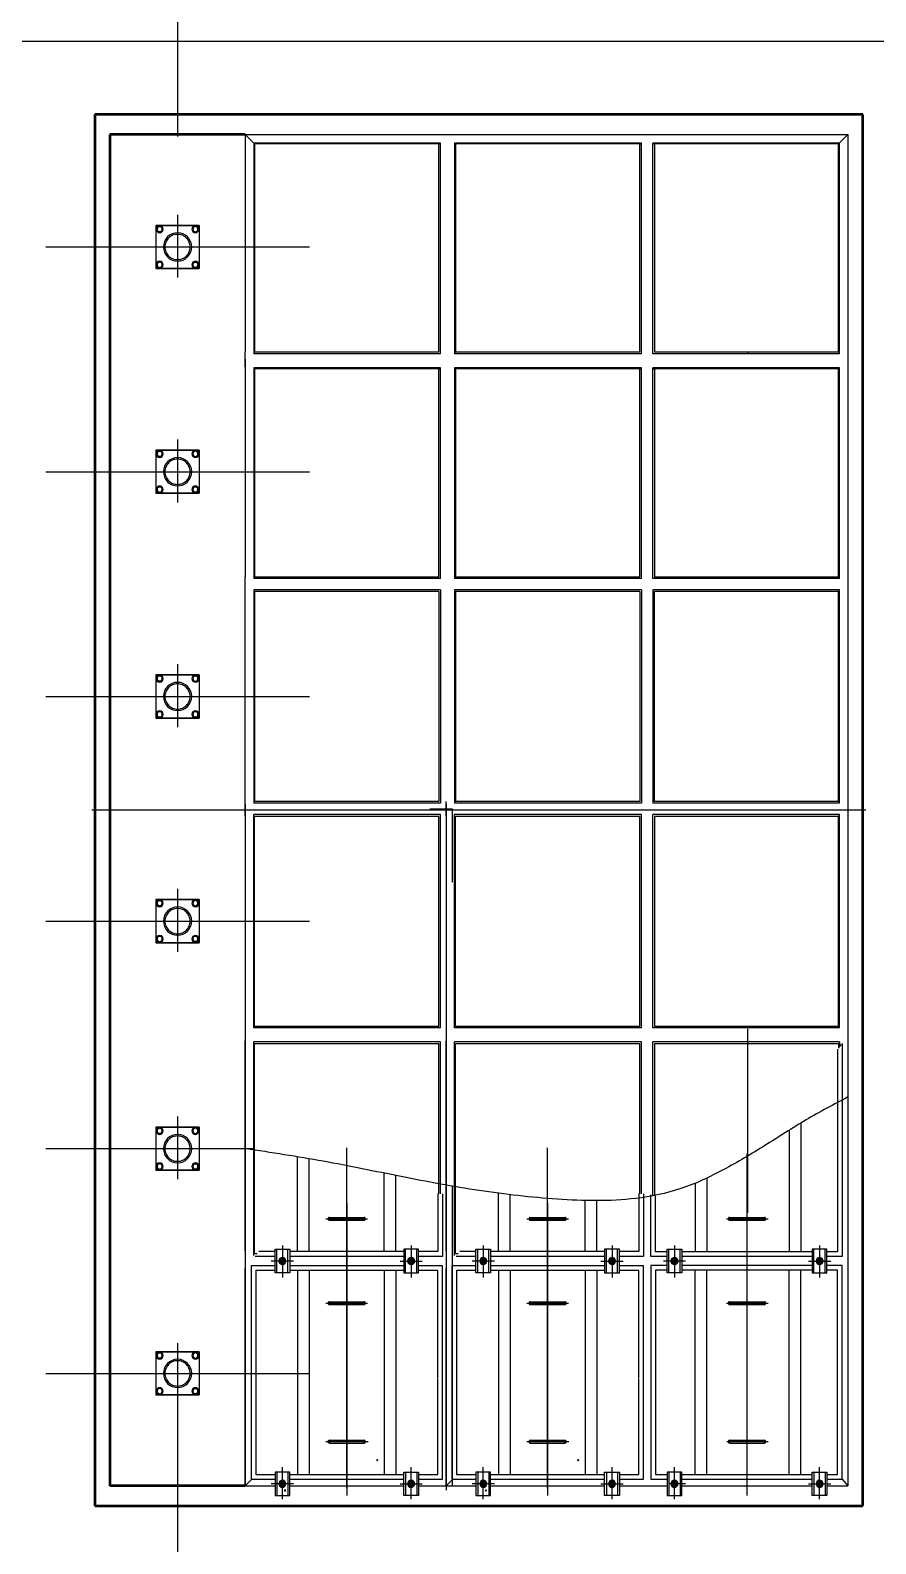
# Model space of a CAD drawing. Extents: x -170 to 1091, y -90 to 504.
# Drawn here: x 193.21 to 198.88, y 65.77 to 75.91 of the extents above; entities that cross this region are included whole.
import ezdxf

# ---------------------------------------------------------------- set-up
doc = ezdxf.new("R2010")
doc.units = 0
doc.header["$LTSCALE"] = 1000
for name, pattern in [('1 实线', [0]), ('2 虚线', [5.75, 4.5, -1.25]), ('4 点画线', [9, 6.25, -1.25, 0.25, -1.25]), ('PF_CENTER', [400, 250, -50, 50, -50])]:
    doc.linetypes.add(name, pattern=pattern)
for name, color, linetype, lineweight in [('01 粗实线', 7, '1 实线', 50), ('02 细灰线', 253, '1 实线', 25), ('03 细红线', 6, '1 实线', 25), ('04 虚线', 54, '2 虚线', 25), ('05 点画线', 141, '4 点画线', 25)]:
    doc.layers.add(name, color=color, linetype=linetype, lineweight=lineweight)
doc.layers.add('02', color=1, linetype='CONTINUOUS')
doc.layers.add('05', color=4, linetype='PF_CENTER')

msp = doc.modelspace()

# ---------------------------------------------------------------- linework, layer by layer
at = {"layer": '01 粗实线'}
for p, q in [((198.79121, 75.34735, 0), (193.64666, 75.34735, 0)), ((193.64666, 75.34735, 0), (193.64666, 66.02735, 0)), ((198.79121, 66.02735, 0), (198.79121, 75.34735, 0)), ((193.74636, 75.21274, 0), (193.74636, 66.16171, 0)), ((194.65364, 75.21274, 0), (193.74636, 75.21274, 0)), ((194.65364, 66.16171, 0), (193.74636, 66.16171, 0)), ((193.64666, 66.02735, 0), (198.79121, 66.02735, 0))]:
    msp.add_line(p, q, dxfattribs=at)
at = {"layer": '01 粗实线', "color": 3, "lineweight": 25}
for p, q in [((194.05543, 74.60435, 0), (194.05543, 74.31522, 0)), ((194.34457, 74.60435, 0), (194.05543, 74.60435, 0)), ((194.05543, 74.60435, 0), (194.34457, 74.60435, 0)), ((194.34457, 74.60435, 0), (194.34457, 74.31522, 0)), ((194.34457, 74.60435, 0), (194.34457, 74.31522, 0)), ((194.34457, 74.31522, 0), (194.05543, 74.31522, 0)), ((194.05543, 74.31522, 0), (194.34457, 74.31522, 0)), ((194.05543, 73.09887, 0), (194.05543, 72.80974, 0)), ((194.34457, 73.09887, 0), (194.05543, 73.09887, 0)), ((194.05543, 73.09887, 0), (194.34457, 73.09887, 0)), ((194.34457, 73.09887, 0), (194.34457, 72.80974, 0)), ((194.34457, 73.09887, 0), (194.34457, 72.80974, 0)), ((194.34457, 72.80974, 0), (194.05543, 72.80974, 0)), ((194.05543, 72.80974, 0), (194.34457, 72.80974, 0)), ((194.05543, 71.59339, 0), (194.05543, 71.30426, 0)), ((194.34457, 71.59339, 0), (194.05543, 71.59339, 0)), ((194.05543, 71.59339, 0), (194.34457, 71.59339, 0)), ((194.34457, 71.59339, 0), (194.34457, 71.30426, 0)), ((194.34457, 71.59339, 0), (194.34457, 71.30426, 0)), ((194.34457, 71.30426, 0), (194.05543, 71.30426, 0)), ((194.05543, 71.30426, 0), (194.34457, 71.30426, 0)), ((194.05543, 70.08874, 0), (194.05543, 69.7996, 0)), ((194.05543, 70.08874, 0), (194.34457, 70.08874, 0)), ((194.34457, 70.08874, 0), (194.05543, 70.08874, 0)), ((194.34457, 70.08874, 0), (194.34457, 69.7996, 0)), ((194.34457, 70.08874, 0), (194.34457, 69.7996, 0)), ((194.05543, 69.7996, 0), (194.34457, 69.7996, 0)), ((194.34457, 69.7996, 0), (194.05543, 69.7996, 0)), ((194.05543, 68.56449, 0), (194.05543, 68.27536, 0)), ((194.05543, 68.56449, 0), (194.34457, 68.56449, 0)), ((194.34457, 68.56449, 0), (194.05543, 68.56449, 0)), ((194.34457, 68.56449, 0), (194.34457, 68.27536, 0)), ((194.34457, 68.56449, 0), (194.34457, 68.27536, 0)), ((194.05543, 68.27536, 0), (194.34457, 68.27536, 0)), ((194.34457, 68.27536, 0), (194.05543, 68.27536, 0)), ((194.05543, 67.05902, 0), (194.05543, 66.76989, 0)), ((194.05543, 67.05902, 0), (194.34457, 67.05902, 0)), ((194.34457, 67.05902, 0), (194.05543, 67.05902, 0)), ((194.34457, 67.05902, 0), (194.34457, 66.76989, 0)), ((194.34457, 67.05902, 0), (194.34457, 66.76989, 0)), ((194.05543, 66.76989, 0), (194.34457, 66.76989, 0)), ((194.34457, 66.76989, 0), (194.05543, 66.76989, 0))]:
    msp.add_line(p, q, dxfattribs=at)
at = {"layer": '01 粗实线', "color": 253, "lineweight": 25}
for p, q in [((198.69317, 69.17443, 0), (198.69151, 69.17237, 0)), ((198.64781, 69.11816, 0), (198.62878, 69.09454, 0))]:
    msp.add_line(p, q, dxfattribs=at)
at = {"layer": '01 粗实线', "color": 9, "lineweight": 25, "elevation": 0}
for points in [[(194.10015, 74.57942), (194.09026, 74.56147), (194.07047, 74.56147), (194.06057, 74.57942), (194.07047, 74.59737), (194.09026, 74.59737)], [(194.29985, 74.57942), (194.30974, 74.56147), (194.32953, 74.56147), (194.33943, 74.57942), (194.32953, 74.59737), (194.30974, 74.59737)], [(194.10015, 74.34015), (194.09026, 74.35809), (194.07047, 74.35809), (194.06057, 74.34015), (194.07047, 74.3222), (194.09026, 74.3222)], [(194.29985, 74.34015), (194.30974, 74.35809), (194.32953, 74.35809), (194.33943, 74.34015), (194.32953, 74.3222), (194.30974, 74.3222)], [(194.10015, 73.07394), (194.09026, 73.056), (194.07047, 73.056), (194.06057, 73.07394), (194.07047, 73.09189), (194.09026, 73.09189)], [(194.29985, 73.07394), (194.30974, 73.056), (194.32953, 73.056), (194.33943, 73.07394), (194.32953, 73.09189), (194.30974, 73.09189)], [(194.10015, 72.83467), (194.09026, 72.85261), (194.07047, 72.85261), (194.06057, 72.83467), (194.07047, 72.81672), (194.09026, 72.81672)], [(194.29985, 72.83467), (194.30974, 72.85261), (194.32953, 72.85261), (194.33943, 72.83467), (194.32953, 72.81672), (194.30974, 72.81672)], [(194.10015, 71.56847), (194.09026, 71.55052), (194.07047, 71.55052), (194.06057, 71.56847), (194.07047, 71.58641), (194.09026, 71.58641)], [(194.29985, 71.56847), (194.30974, 71.55052), (194.32953, 71.55052), (194.33943, 71.56847), (194.32953, 71.58641), (194.30974, 71.58641)], [(194.10015, 71.32919), (194.09026, 71.34714), (194.07047, 71.34714), (194.06057, 71.32919), (194.07047, 71.31125), (194.09026, 71.31125)], [(194.29985, 71.32919), (194.30974, 71.34714), (194.32953, 71.34714), (194.33943, 71.32919), (194.32953, 71.31125), (194.30974, 71.31125)], [(194.10015, 70.06381), (194.09026, 70.04586), (194.07047, 70.04586), (194.06057, 70.06381), (194.07047, 70.08175), (194.09026, 70.08175)], [(194.29985, 70.06381), (194.30974, 70.04586), (194.32953, 70.04586), (194.33943, 70.06381), (194.32953, 70.08175), (194.30974, 70.08175)], [(194.10015, 69.82453), (194.09026, 69.84248), (194.07047, 69.84248), (194.06057, 69.82453), (194.07047, 69.80659), (194.09026, 69.80659)], [(194.29985, 69.82453), (194.30974, 69.84248), (194.32953, 69.84248), (194.33943, 69.82453), (194.32953, 69.80659), (194.30974, 69.80659)], [(194.10015, 68.53957), (194.09026, 68.52162), (194.07047, 68.52162), (194.06057, 68.53957), (194.07047, 68.55751), (194.09026, 68.55751)], [(194.29985, 68.53957), (194.30974, 68.52162), (194.32953, 68.52162), (194.33943, 68.53957), (194.32953, 68.55751), (194.30974, 68.55751)], [(194.10015, 68.30029), (194.09026, 68.31824), (194.07047, 68.31824), (194.06057, 68.30029), (194.07047, 68.28235), (194.09026, 68.28235)], [(194.29985, 68.30029), (194.30974, 68.31824), (194.32953, 68.31824), (194.33943, 68.30029), (194.32953, 68.28235), (194.30974, 68.28235)], [(194.10015, 67.03409), (194.09026, 67.01614), (194.07047, 67.01614), (194.06057, 67.03409), (194.07047, 67.05203), (194.09026, 67.05203)], [(194.29985, 67.03409), (194.30974, 67.01614), (194.32953, 67.01614), (194.33943, 67.03409), (194.32953, 67.05203), (194.30974, 67.05203)], [(194.10015, 66.79481), (194.09026, 66.81276), (194.07047, 66.81276), (194.06057, 66.79481), (194.07047, 66.77687), (194.09026, 66.77687)], [(194.29985, 66.79481), (194.30974, 66.81276), (194.32953, 66.81276), (194.33943, 66.79481), (194.32953, 66.77687), (194.30974, 66.77687)]]:
    msp.add_lwpolyline(points, close=True, dxfattribs=at)
at = {"layer": '01 粗实线', "color": 9, "lineweight": 25}
for centre, radius, start, end in [((194.08036, 74.57942, 0), 0.02393, 90, 270), ((194.08036, 74.57942, 0), 0.01734, 90, 270), ((194.08036, 74.57942, 0), 0.02393, 270, 90), ((194.08036, 74.57942, 0), 0.01734, 270, 90), ((194.31964, 74.57942, 0), 0.02393, 90, 270), ((194.31964, 74.57942, 0), 0.01734, 90, 270), ((194.31964, 74.57942, 0), 0.02393, 270, 90), ((194.31964, 74.57942, 0), 0.01734, 270, 90), ((194.08036, 74.34015, 0), 0.02393, 90, 270), ((194.08036, 74.34015, 0), 0.01734, 90, 270), ((194.08036, 74.34015, 0), 0.02393, 270, 90), ((194.08036, 74.34015, 0), 0.01734, 270, 90), ((194.31964, 74.34015, 0), 0.02393, 90, 270), ((194.31964, 74.34015, 0), 0.01734, 90, 270), ((194.31964, 74.34015, 0), 0.02393, 270, 90), ((194.31964, 74.34015, 0), 0.01734, 270, 90), ((194.08036, 73.07394, 0), 0.02393, 90, 270), ((194.08036, 73.07394, 0), 0.02393, 270, 90), ((194.31964, 73.07394, 0), 0.02393, 90, 270), ((194.31964, 73.07394, 0), 0.02393, 270, 90), ((194.08036, 73.07394, 0), 0.01734, 90, 270), ((194.08036, 73.07394, 0), 0.01734, 270, 90), ((194.31964, 73.07394, 0), 0.01734, 90, 270), ((194.31964, 73.07394, 0), 0.01734, 270, 90), ((194.08036, 72.83467, 0), 0.02393, 90, 270), ((194.08036, 72.83467, 0), 0.01734, 90, 270), ((194.08036, 72.83467, 0), 0.02393, 270, 90), ((194.08036, 72.83467, 0), 0.01734, 270, 90), ((194.31964, 72.83467, 0), 0.02393, 90, 270), ((194.31964, 72.83467, 0), 0.01734, 90, 270), ((194.31964, 72.83467, 0), 0.02393, 270, 90), ((194.31964, 72.83467, 0), 0.01734, 270, 90), ((194.08036, 71.56847, 0), 0.02393, 90, 270), ((194.08036, 71.56847, 0), 0.01734, 90, 270), ((194.08036, 71.56847, 0), 0.02393, 270, 90), ((194.08036, 71.56847, 0), 0.01734, 270, 90), ((194.31964, 71.56847, 0), 0.02393, 90, 270), ((194.31964, 71.56847, 0), 0.01734, 90, 270), ((194.31964, 71.56847, 0), 0.02393, 270, 90), ((194.31964, 71.56847, 0), 0.01734, 270, 90), ((194.08036, 71.32919, 0), 0.02393, 90, 270), ((194.08036, 71.32919, 0), 0.01734, 90, 270), ((194.08036, 71.32919, 0), 0.02393, 270, 90), ((194.08036, 71.32919, 0), 0.01734, 270, 90), ((194.31964, 71.32919, 0), 0.02393, 90, 270), ((194.31964, 71.32919, 0), 0.01734, 90, 270), ((194.31964, 71.32919, 0), 0.02393, 270, 90), ((194.31964, 71.32919, 0), 0.01734, 270, 90), ((194.08036, 70.06381, 0), 0.02393, 90, 270), ((194.08036, 70.06381, 0), 0.01734, 90, 270), ((194.08036, 70.06381, 0), 0.02393, 270, 90), ((194.08036, 70.06381, 0), 0.01734, 270, 90), ((194.31964, 70.06381, 0), 0.02393, 90, 270), ((194.31964, 70.06381, 0), 0.01734, 90, 270), ((194.31964, 70.06381, 0), 0.02393, 270, 90), ((194.31964, 70.06381, 0), 0.01734, 270, 90), ((194.08036, 69.82453, 0), 0.02393, 90, 270), ((194.08036, 69.82453, 0), 0.01734, 90, 270), ((194.08036, 69.82453, 0), 0.02393, 270, 90), ((194.08036, 69.82453, 0), 0.01734, 270, 90), ((194.31964, 69.82453, 0), 0.02393, 90, 270), ((194.31964, 69.82453, 0), 0.01734, 90, 270), ((194.31964, 69.82453, 0), 0.02393, 270, 90), ((194.31964, 69.82453, 0), 0.01734, 270, 90), ((194.08036, 68.53957, 0), 0.02393, 90, 270), ((194.08036, 68.53957, 0), 0.01734, 90, 270), ((194.08036, 68.53957, 0), 0.02393, 270, 90), ((194.08036, 68.53957, 0), 0.01734, 270, 90), ((194.31964, 68.53957, 0), 0.02393, 90, 270), ((194.31964, 68.53957, 0), 0.01734, 90, 270), ((194.31964, 68.53957, 0), 0.02393, 270, 90), ((194.31964, 68.53957, 0), 0.01734, 270, 90), ((194.08036, 68.30029, 0), 0.02393, 90, 270), ((194.08036, 68.30029, 0), 0.01734, 90, 270), ((194.08036, 68.30029, 0), 0.02393, 270, 90), ((194.08036, 68.30029, 0), 0.01734, 270, 90), ((194.31964, 68.30029, 0), 0.02393, 90, 270), ((194.31964, 68.30029, 0), 0.01734, 90, 270), ((194.31964, 68.30029, 0), 0.02393, 270, 90), ((194.31964, 68.30029, 0), 0.01734, 270, 90), ((194.08036, 67.03409, 0), 0.02393, 90, 270), ((194.08036, 67.03409, 0), 0.01734, 90, 270), ((194.08036, 67.03409, 0), 0.02393, 270, 90), ((194.08036, 67.03409, 0), 0.01734, 270, 90), ((194.31964, 67.03409, 0), 0.02393, 90, 270), ((194.31964, 67.03409, 0), 0.01734, 90, 270), ((194.31964, 67.03409, 0), 0.02393, 270, 90), ((194.31964, 67.03409, 0), 0.01734, 270, 90), ((194.08036, 66.79481, 0), 0.02393, 90, 270), ((194.08036, 66.79481, 0), 0.01734, 90, 270), ((194.08036, 66.79481, 0), 0.02393, 270, 90), ((194.08036, 66.79481, 0), 0.01734, 270, 90), ((194.31964, 66.79481, 0), 0.02393, 90, 270), ((194.31964, 66.79481, 0), 0.01734, 90, 270), ((194.31964, 66.79481, 0), 0.02393, 270, 90), ((194.31964, 66.79481, 0), 0.01734, 270, 90)]:
    msp.add_arc(centre, radius, start, end, dxfattribs=at)
at = {"layer": '01 粗实线', "color": 3, "lineweight": 25}
for centre, start, end in [((194.2, 74.45978, 0), 90, 270), ((194.2, 74.45978, 0), 270, 90), ((194.2, 72.95431, 0), 90, 270), ((194.2, 72.95431, 0), 270, 90), ((194.2, 71.44883, 0), 90, 270), ((194.2, 71.44883, 0), 270, 90), ((194.2, 69.94417, 0), 90, 270), ((194.2, 69.94417, 0), 270, 90), ((194.2, 68.41993, 0), 90, 270), ((194.2, 68.41993, 0), 270, 90), ((194.2, 66.91445, 0), 90, 270), ((194.2, 66.91445, 0), 270, 90)]:
    msp.add_arc(centre, 0.09472, start, end, dxfattribs=at)
at = {"layer": '01 粗实线', "lineweight": 25}
for centre, start, end in [((195.53801, 66.33346, 0), 90, 270), ((195.53801, 66.33346, 0), 270, 90), ((196.88397, 66.33346, 0), 90, 270), ((196.88397, 66.33346, 0), 270, 90), ((194.90431, 66.1784, 0), 90, 270), ((194.90431, 66.1784, 0), 270, 90), ((194.92009, 66.12982, 0), 90, 270), ((194.92009, 66.12982, 0), 270, 90), ((196.25027, 66.1784, 0), 90, 270), ((196.25027, 66.1784, 0), 270, 90), ((196.26605, 66.12982, 0), 90, 270), ((196.26605, 66.12982, 0), 270, 90)]:
    msp.add_arc(centre, 0.00353, start, end, dxfattribs=at)
at = {"layer": '02', "ltscale": 8}
msp.add_line((222.2, 75.83535, 0), (168.85, 75.83535, 0), dxfattribs=at)
at = {"layer": '02 细灰线', "color": 7}
for p, q in [((194.65364, 75.21274, 0), (197.34555, 75.21274, 0)), ((194.65364, 75.21274, 0), (194.65364, 73.75664, 0)), ((194.65364, 75.21274, 0), (194.71637, 75.15001, 0)), ((194.66932, 75.21274, 0), (194.71637, 75.21274, 0)), ((195.96196, 75.15628, 0), (194.71009, 75.15628, 0)), ((194.71009, 75.15628, 0), (194.71009, 73.74487, 0)), ((195.96196, 75.15001, 0), (194.71637, 75.15001, 0)), ((194.71637, 75.15001, 0), (194.71637, 73.75664, 0)), ((195.95019, 73.75664, 0), (195.95019, 75.15001, 0)), ((195.95019, 75.15001, 0), (195.96196, 75.15001, 0)), ((195.99959, 75.21274, 0), (198.69151, 75.21274, 0)), ((196.01528, 75.21274, 0), (196.06232, 75.21274, 0)), ((197.30791, 75.15628, 0), (196.05605, 75.15628, 0)), ((196.05605, 75.15628, 0), (196.05605, 73.74487, 0)), ((196.05605, 75.15628, 0), (196.06232, 75.15001, 0)), ((197.30791, 75.15001, 0), (196.06232, 75.15001, 0)), ((196.06232, 75.15001, 0), (196.06232, 73.75664, 0)), ((197.29615, 73.75664, 0), (197.29615, 75.15001, 0)), ((197.29615, 75.15001, 0), (197.30791, 75.15001, 0)), ((198.63505, 75.15628, 0), (197.38319, 75.15628, 0)), ((197.38319, 75.15001, 0), (197.39495, 75.15001, 0)), ((198.62878, 75.15001, 0), (197.38319, 75.15001, 0)), ((197.39495, 75.15001, 0), (197.39495, 73.75664, 0)), ((198.69151, 75.21274, 0), (198.62878, 75.15001, 0)), ((198.62878, 73.75664, 0), (198.62878, 75.15001, 0)), ((198.63505, 73.74487, 0), (198.63505, 75.15628, 0)), ((198.69151, 75.21274, 0), (198.69151, 66.98268, 0)), ((194.65364, 73.65784, 0), (194.65364, 73.75664, 0)), ((194.65364, 73.70724, 0), (194.65364, 72.25113, 0)), ((194.71637, 73.75664, 0), (195.95019, 73.75664, 0)), ((196.06232, 73.75664, 0), (197.29615, 73.75664, 0)), ((197.39495, 73.75664, 0), (198.62878, 73.75664, 0)), ((198.69151, 73.70724, 0), (198.69151, 66.16171, 0)), ((194.71009, 73.65078, 0), (194.71009, 72.23937, 0)), ((195.96196, 73.65078, 0), (194.71009, 73.65078, 0)), ((194.71009, 73.65078, 0), (194.71637, 73.64451, 0)), ((194.71637, 73.64451, 0), (194.71637, 72.25113, 0)), ((195.96196, 73.64451, 0), (194.71637, 73.64451, 0)), ((195.95019, 72.25113, 0), (195.95019, 73.64451, 0)), ((195.95019, 73.64451, 0), (195.96196, 73.64451, 0)), ((197.30791, 73.65078, 0), (196.05605, 73.65078, 0)), ((196.05605, 73.65078, 0), (196.05605, 72.23937, 0)), ((196.05605, 73.65078, 0), (196.06232, 73.64451, 0)), ((197.30791, 73.64451, 0), (196.06232, 73.64451, 0)), ((196.06232, 73.64451, 0), (196.06232, 72.25113, 0)), ((197.29615, 72.25113, 0), (197.29615, 73.64451, 0)), ((197.29615, 73.64451, 0), (197.30791, 73.64451, 0)), ((198.63505, 73.65078, 0), (197.38319, 73.65078, 0)), ((197.38319, 73.64451, 0), (197.39495, 73.64451, 0)), ((198.62878, 73.64451, 0), (197.38319, 73.64451, 0)), ((197.39495, 73.64451, 0), (197.39495, 72.25113, 0)), ((198.63505, 73.65078, 0), (198.62878, 73.64451, 0)), ((198.62878, 72.25113, 0), (198.62878, 73.64451, 0)), ((198.63505, 72.23937, 0), (198.63505, 73.65078, 0)), ((194.65364, 72.15233, 0), (194.65364, 72.25113, 0)), ((194.71637, 72.25113, 0), (195.95019, 72.25113, 0)), ((196.06232, 72.25113, 0), (197.29615, 72.25113, 0)), ((197.39495, 72.25113, 0), (198.62878, 72.25113, 0)), ((194.65364, 70.74563, 0), (194.65364, 72.15233, 0)), ((194.71009, 72.16409, 0), (194.71009, 72.15233, 0)), ((194.71009, 72.15233, 0), (194.71009, 70.73387, 0)), ((194.71637, 72.15233, 0), (194.71637, 70.74563, 0)), ((195.95019, 72.15233, 0), (194.71637, 72.15233, 0)), ((195.95019, 72.15233, 0), (195.95019, 70.74563, 0)), ((196.05605, 72.16409, 0), (196.05605, 72.15233, 0)), ((196.05605, 72.15233, 0), (196.05605, 70.73387, 0)), ((197.29615, 72.15233, 0), (196.06232, 72.15233, 0)), ((196.06232, 72.15233, 0), (196.06232, 70.74563, 0)), ((197.29615, 72.15233, 0), (197.29615, 70.74563, 0)), ((197.39495, 70.74563, 0), (197.39495, 72.15233, 0)), ((198.62878, 72.15233, 0), (197.39495, 72.15233, 0)), ((198.62878, 70.74563, 0), (198.62878, 72.15233, 0)), ((198.63505, 70.73387, 0), (198.63505, 72.16409, 0)), ((194.65364, 70.64683, 0), (194.65364, 70.74563, 0)), ((194.65364, 70.72681, 0), (194.65364, 69.12332, 0)), ((195.95019, 70.74563, 0), (194.71637, 70.74563, 0)), ((195.99959, 70.64683, 0), (195.99959, 70.74563, 0)), ((195.99959, 70.72681, 0), (195.99959, 69.12332, 0)), ((197.29615, 70.74563, 0), (196.06232, 70.74563, 0)), ((198.62878, 70.74563, 0), (197.39495, 70.74563, 0)), ((194.65364, 70.64683, 0), (194.65364, 69.14214, 0)), ((194.71009, 69.22918, 0), (194.71009, 70.65859, 0)), ((194.71637, 70.64683, 0), (195.95019, 70.64683, 0)), ((194.71637, 69.24094, 0), (194.71637, 70.64683, 0)), ((195.95019, 69.24094, 0), (195.95019, 70.64683, 0)), ((195.99959, 70.64683, 0), (195.99959, 69.14214, 0)), ((196.05605, 69.22918, 0), (196.05605, 70.65859, 0)), ((196.06232, 70.64683, 0), (197.29615, 70.64683, 0)), ((196.06232, 69.24094, 0), (196.06232, 70.64683, 0)), ((197.29615, 69.24094, 0), (197.29615, 70.64683, 0)), ((197.39495, 70.64683, 0), (197.39495, 69.24094, 0)), ((197.39495, 70.64683, 0), (198.62878, 70.64683, 0)), ((198.62878, 69.24094, 0), (198.62878, 70.64683, 0)), ((198.63505, 69.22918, 0), (198.63505, 70.65859, 0)), ((194.65364, 67.73544, 0), (194.65364, 69.14214, 0)), ((194.71637, 69.24094, 0), (195.95019, 69.24094, 0)), ((195.99959, 67.73544, 0), (195.99959, 69.14214, 0)), ((196.06232, 69.24094, 0), (197.29615, 69.24094, 0)), ((197.39495, 69.24094, 0), (198.62878, 69.24094, 0)), ((194.65364, 69.12332, 0), (194.65364, 67.71662, 0)), ((194.71009, 67.70485, 0), (194.71009, 69.13508, 0)), ((194.71637, 67.71662, 0), (194.71637, 69.12332, 0)), ((194.71637, 69.12332, 0), (195.95019, 69.12332, 0)), ((194.71637, 69.12332, 0), (195.95019, 69.12332, 0)), ((195.95019, 68.11868, 0), (195.95019, 69.12332, 0)), ((195.99959, 69.12332, 0), (195.99959, 67.71662, 0)), ((196.05605, 67.70485, 0), (196.05605, 69.13508, 0)), ((196.06232, 69.12332, 0), (197.29615, 69.12332, 0)), ((196.06232, 69.12332, 0), (197.29615, 69.12332, 0)), ((196.06232, 67.71662, 0), (196.06232, 69.12332, 0)), ((197.29615, 68.11868, 0), (197.29615, 69.12332, 0)), ((197.39495, 69.12332, 0), (197.39495, 68.10662, 0)), ((197.39495, 69.12332, 0), (198.62878, 69.12332, 0)), ((198.62878, 69.12332, 0), (198.62878, 69.09397, 0)), ((198.63505, 69.13508, 0), (198.63505, 69.10176, 0)), ((198.65308, 69.12413, 0), (198.65308, 68.46937, 0)), ((198.65308, 68.46937, 0), (198.65308, 67.69825, 0)), ((198.69151, 68.46937, 0), (198.69151, 67.71662, 0)), ((195.97484, 68.1167, 0), (195.97484, 67.69858, 0)), ((197.32079, 68.1167, 0), (197.32079, 67.69858, 0)), ((197.37064, 67.69825, 0), (197.37064, 68.10992, 0)), ((195.21723, 67.95891, 0), (195.44933, 67.95891, 0)), ((195.21723, 67.94009, 0), (195.44933, 67.94009, 0)), ((196.56319, 67.95891, 0), (196.79529, 67.95891, 0)), ((196.56319, 67.94009, 0), (196.79529, 67.94009, 0)), ((197.8991, 67.95891, 0), (198.1312, 67.95891, 0)), ((197.8991, 67.94009, 0), (198.1312, 67.94009, 0)), ((194.65364, 67.73544, 0), (194.65364, 66.16171, 0)), ((195.99959, 67.73544, 0), (195.99959, 66.13113, 0)), ((194.65364, 67.71662, 0), (194.65364, 67.61782, 0)), ((194.69239, 67.63585, 0), (194.69239, 66.96386, 0)), ((194.85295, 67.63585, 0), (194.69239, 67.63585, 0)), ((194.71637, 67.71662, 0), (194.73429, 67.71662, 0)), ((194.71637, 67.71662, 0), (194.73429, 67.71662, 0)), ((194.85295, 67.69858, 0), (194.7197, 67.69858, 0)), ((195.71548, 67.69858, 0), (194.95175, 67.69858, 0)), ((195.71548, 67.63585, 0), (194.95175, 67.63585, 0)), ((195.97484, 67.69858, 0), (195.81428, 67.69858, 0)), ((195.97484, 67.63585, 0), (195.81428, 67.63585, 0)), ((195.97484, 66.96386, 0), (195.97484, 67.63585, 0)), ((195.99959, 67.71662, 0), (195.99959, 67.61782, 0)), ((196.03835, 67.63585, 0), (196.03835, 66.96386, 0)), ((196.19891, 67.63585, 0), (196.03835, 67.63585, 0)), ((196.06232, 67.71662, 0), (196.08024, 67.71662, 0)), ((196.06232, 67.71662, 0), (196.08024, 67.71662, 0)), ((196.19891, 67.69858, 0), (196.06566, 67.69858, 0)), ((197.06144, 67.69858, 0), (196.29771, 67.69858, 0)), ((197.06144, 67.63585, 0), (196.29771, 67.63585, 0)), ((197.32079, 67.69858, 0), (197.16024, 67.69858, 0)), ((197.32079, 67.63585, 0), (197.16024, 67.63585, 0)), ((197.32079, 66.96386, 0), (197.32079, 67.63585, 0)), ((197.4796, 67.69825, 0), (197.37064, 67.69825, 0)), ((197.37064, 67.63619, 0), (197.37064, 66.96386, 0)), ((197.4796, 67.63619, 0), (197.37064, 67.63619, 0)), ((198.45191, 67.69825, 0), (197.5784, 67.69825, 0)), ((198.45191, 67.63619, 0), (197.5784, 67.63619, 0)), ((198.65308, 67.69825, 0), (198.5507, 67.69825, 0)), ((198.65308, 67.63619, 0), (198.5507, 67.63619, 0)), ((198.65308, 66.96386, 0), (198.65308, 67.63619, 0)), ((198.69151, 67.71662, 0), (198.69151, 66.96386, 0)), ((194.65364, 66.8784, 0), (194.65364, 67.61782, 0)), ((195.99959, 66.8784, 0), (195.99959, 67.61782, 0)), ((195.21723, 67.39434, 0), (195.44933, 67.39434, 0)), ((195.21723, 67.37553, 0), (195.44933, 67.37553, 0)), ((196.56319, 67.39434, 0), (196.79529, 67.39434, 0)), ((196.56319, 67.37553, 0), (196.79529, 67.37553, 0)), ((197.8991, 67.39434, 0), (198.1312, 67.39434, 0)), ((197.8991, 67.37553, 0), (198.1312, 67.37553, 0)), ((194.69239, 66.96386, 0), (194.69239, 66.20641, 0)), ((195.97484, 66.20641, 0), (195.97484, 66.96386, 0)), ((196.03835, 66.96386, 0), (196.03835, 66.20641, 0)), ((197.32079, 66.20641, 0), (197.32079, 66.96386, 0)), ((197.37064, 66.96386, 0), (197.37064, 66.20674, 0)), ((198.65308, 66.20674, 0), (198.65308, 66.96386, 0)), ((198.69151, 66.96386, 0), (198.69151, 66.16171, 0)), ((194.65364, 66.16171, 0), (194.65364, 66.8784, 0)), ((195.99959, 66.16171, 0), (195.99959, 66.8784, 0)), ((195.21723, 66.46673, 0), (195.44933, 66.46673, 0)), ((195.21723, 66.44792, 0), (195.44933, 66.44792, 0)), ((196.56319, 66.46673, 0), (196.79529, 66.46673, 0)), ((196.56319, 66.44792, 0), (196.79529, 66.44792, 0)), ((197.8991, 66.46673, 0), (198.1312, 66.46673, 0)), ((197.8991, 66.44792, 0), (198.1312, 66.44792, 0)), ((194.69833, 66.20641, 0), (194.65364, 66.16171, 0)), ((194.69239, 66.20641, 0), (194.85295, 66.20641, 0)), ((194.95175, 66.20641, 0), (195.71548, 66.20641, 0)), ((195.81428, 66.20641, 0), (195.97484, 66.20641, 0)), ((196.04429, 66.20641, 0), (195.99959, 66.16171, 0)), ((196.03835, 66.20641, 0), (196.19891, 66.20641, 0)), ((196.29771, 66.20641, 0), (197.06144, 66.20641, 0)), ((197.16024, 66.20641, 0), (197.32079, 66.20641, 0)), ((197.37064, 66.20674, 0), (197.4796, 66.20674, 0)), ((197.5784, 66.20674, 0), (198.45191, 66.20674, 0)), ((198.5507, 66.20674, 0), (198.65308, 66.20674, 0)), ((198.65308, 66.20674, 0), (198.69151, 66.16171, 0)), ((194.65364, 66.16171, 0), (194.85295, 66.16171, 0)), ((194.95175, 66.16171, 0), (195.71548, 66.16171, 0)), ((195.81428, 66.16171, 0), (196.13364, 66.16171, 0)), ((195.99959, 66.16171, 0), (196.19891, 66.16171, 0)), ((196.29771, 66.16171, 0), (197.06144, 66.16171, 0)), ((197.16024, 66.16171, 0), (197.4796, 66.16171, 0)), ((197.5784, 66.16171, 0), (198.45191, 66.16171, 0)), ((198.5507, 66.16171, 0), (198.69151, 66.16171, 0))]:
    msp.add_line(p, q, dxfattribs=at)
at = {"layer": '02 细灰线', "color": 7, "elevation": 0}
for points in [[(194.95175, 67.58881), (194.85295, 67.58881), (194.85295, 67.74563), (194.95175, 67.74563)], [(195.71548, 67.58881), (195.81428, 67.58881), (195.81428, 67.74563), (195.71548, 67.74563)], [(196.29771, 67.58881), (196.19891, 67.58881), (196.19891, 67.74563), (196.29771, 67.74563)], [(197.06144, 67.58881), (197.16024, 67.58881), (197.16024, 67.74563), (197.06144, 67.74563)], [(197.5784, 67.58881), (197.4796, 67.58881), (197.4796, 67.74563), (197.5784, 67.74563)], [(198.45191, 67.58881), (198.5507, 67.58881), (198.5507, 67.74563), (198.45191, 67.74563)], [(194.90235, 67.68774), (194.88353, 67.67748), (194.88353, 67.65696), (194.90235, 67.6467), (194.92117, 67.65696), (194.92117, 67.67748)], [(195.76488, 67.68774), (195.7837, 67.67748), (195.7837, 67.65696), (195.76488, 67.6467), (195.74606, 67.65696), (195.74606, 67.67748)], [(196.24831, 67.68774), (196.22949, 67.67748), (196.22949, 67.65696), (196.24831, 67.6467), (196.26713, 67.65696), (196.26713, 67.67748)], [(197.11084, 67.68774), (197.12965, 67.67748), (197.12965, 67.65696), (197.11084, 67.6467), (197.09202, 67.65696), (197.09202, 67.67748)], [(197.529, 67.68774), (197.51018, 67.67748), (197.51018, 67.65696), (197.529, 67.6467), (197.54782, 67.65696), (197.54782, 67.67748)], [(198.50131, 67.68774), (198.52012, 67.67748), (198.52012, 67.65696), (198.50131, 67.6467), (198.48249, 67.65696), (198.48249, 67.67748)], [(194.95175, 66.25345), (194.85295, 66.25345), (194.85295, 66.09663), (194.95175, 66.09663)], [(195.71548, 66.25345), (195.81428, 66.25345), (195.81428, 66.09663), (195.71548, 66.09663)], [(196.29771, 66.25345), (196.19891, 66.25345), (196.19891, 66.09663), (196.29771, 66.09663)], [(197.06144, 66.25345), (197.16024, 66.25345), (197.16024, 66.09663), (197.06144, 66.09663)], [(197.5784, 66.25345), (197.4796, 66.25345), (197.4796, 66.09663), (197.5784, 66.09663)], [(198.45191, 66.25345), (198.5507, 66.25345), (198.5507, 66.09663), (198.45191, 66.09663)], [(194.90235, 66.15452), (194.88353, 66.16478), (194.88353, 66.1853), (194.90235, 66.19556), (194.92117, 66.1853), (194.92117, 66.16478)], [(195.76488, 66.15452), (195.7837, 66.16478), (195.7837, 66.1853), (195.76488, 66.19556), (195.74606, 66.1853), (195.74606, 66.16478)], [(196.24831, 66.15452), (196.22949, 66.16478), (196.22949, 66.1853), (196.24831, 66.19556), (196.26713, 66.1853), (196.26713, 66.16478)], [(197.11084, 66.15452), (197.12965, 66.16478), (197.12965, 66.1853), (197.11084, 66.19556), (197.09202, 66.1853), (197.09202, 66.16478)], [(197.529, 66.15452), (197.51018, 66.16478), (197.51018, 66.1853), (197.529, 66.19556), (197.54782, 66.1853), (197.54782, 66.16478)], [(198.50131, 66.15452), (198.52012, 66.16478), (198.52012, 66.1853), (198.50131, 66.19556), (198.48249, 66.1853), (198.48249, 66.16478)]]:
    msp.add_lwpolyline(points, close=True, dxfattribs=at)
at = {"layer": '02 细灰线', "color": 7}
for centre, radius, start, end in [((195.21723, 67.9495, 0), 0.00941, 90.000053, 270.017049), ((195.21723, 67.9495, 0), 0.000000000765, 90, 270), ((195.21723, 67.9495, 0), 0.000000000765, 270, 90), ((195.44933, 67.9495, 0), 0.00941, 270.000013, 90.028308), ((196.56319, 67.9495, 0), 0.00941, 90.000053, 270.017049), ((196.56319, 67.9495, 0), 0.000000000765, 90, 270), ((196.56319, 67.9495, 0), 0.000000000765, 270, 90), ((196.79529, 67.9495, 0), 0.00941, 270.000013, 90.028308), ((197.8991, 67.9495, 0), 0.00941, 90.000053, 270.017049), ((197.8991, 67.9495, 0), 0.000000000765, 90, 270), ((197.8991, 67.9495, 0), 0.000000000765, 270, 90), ((198.1312, 67.9495, 0), 0.00941, 270.000013, 90.028308), ((194.90235, 67.66722, 0), 0.02352, 90, 270), ((194.90235, 67.66722, 0), 0.01804, 90, 270), ((194.90235, 67.66722, 0), 0.01255, 90, 270), ((194.90235, 67.66722, 0), 0.02352, 270, 90), ((194.90235, 67.66722, 0), 0.01804, 270, 90), ((194.90235, 67.66722, 0), 0.01255, 270, 90), ((195.76488, 67.66722, 0), 0.02352, 90, 270), ((195.76488, 67.66722, 0), 0.01804, 90, 270), ((195.76488, 67.66722, 0), 0.01255, 90, 270), ((195.76488, 67.66722, 0), 0.02352, 270, 90), ((195.76488, 67.66722, 0), 0.01804, 270, 90), ((195.76488, 67.66722, 0), 0.01255, 270, 90), ((196.24831, 67.66722, 0), 0.02352, 90, 270), ((196.24831, 67.66722, 0), 0.01804, 90, 270), ((196.24831, 67.66722, 0), 0.01255, 90, 270), ((196.24831, 67.66722, 0), 0.02352, 270, 90), ((196.24831, 67.66722, 0), 0.01804, 270, 90), ((196.24831, 67.66722, 0), 0.01255, 270, 90), ((197.11084, 67.66722, 0), 0.02352, 90, 270), ((197.11084, 67.66722, 0), 0.01804, 90, 270), ((197.11084, 67.66722, 0), 0.01255, 90, 270), ((197.11084, 67.66722, 0), 0.02352, 270, 90), ((197.11084, 67.66722, 0), 0.01804, 270, 90), ((197.11084, 67.66722, 0), 0.01255, 270, 90), ((197.529, 67.66722, 0), 0.02352, 90, 270), ((197.529, 67.66722, 0), 0.01804, 90, 270), ((197.529, 67.66722, 0), 0.01255, 90, 270), ((197.529, 67.66722, 0), 0.02352, 270, 90), ((197.529, 67.66722, 0), 0.01804, 270, 90), ((197.529, 67.66722, 0), 0.01255, 270, 90), ((198.50131, 67.66722, 0), 0.02352, 90, 270), ((198.50131, 67.66722, 0), 0.01804, 90, 270), ((198.50131, 67.66722, 0), 0.01255, 90, 270), ((198.50131, 67.66722, 0), 0.02352, 270, 90), ((198.50131, 67.66722, 0), 0.01804, 270, 90), ((198.50131, 67.66722, 0), 0.01255, 270, 90), ((195.21723, 67.38494, 0), 0.00941, 89.983005, 270), ((195.21723, 67.38494, 0), 0.000000000765, 90, 270), ((195.21723, 67.38494, 0), 0.000000000765, 270, 90), ((195.44933, 67.38494, 0), 0.00941, 269.971705, 90), ((196.56319, 67.38494, 0), 0.00941, 89.983005, 270), ((196.56319, 67.38494, 0), 0.000000000765, 90, 270), ((196.56319, 67.38494, 0), 0.000000000765, 270, 90), ((196.79529, 67.38494, 0), 0.00941, 269.971705, 90), ((197.8991, 67.38494, 0), 0.00941, 89.983005, 270), ((197.8991, 67.38494, 0), 0.000000000765, 90, 270), ((197.8991, 67.38494, 0), 0.000000000765, 270, 90), ((198.1312, 67.38494, 0), 0.00941, 269.971705, 90), ((195.21723, 66.45732, 0), 0.00941, 90.000053, 270.017049), ((195.21723, 66.45732, 0), 0.000000000765, 90, 270), ((195.21723, 66.45732, 0), 0.000000000765, 270, 90), ((195.44933, 66.45732, 0), 0.00941, 270.000013, 90.028308), ((196.56319, 66.45732, 0), 0.00941, 90.000053, 270.017049), ((196.56319, 66.45732, 0), 0.000000000765, 90, 270), ((196.56319, 66.45732, 0), 0.000000000765, 270, 90), ((196.79529, 66.45732, 0), 0.00941, 270.000013, 90.028308), ((197.8991, 66.45732, 0), 0.00941, 90.000053, 270.017049), ((197.8991, 66.45732, 0), 0.000000000765, 90, 270), ((197.8991, 66.45732, 0), 0.000000000765, 270, 90), ((198.1312, 66.45732, 0), 0.00941, 270.000013, 90.028308), ((194.90235, 66.17504, 0), 0.02352, 90, 270), ((194.90235, 66.17504, 0), 0.01804, 90, 270), ((194.90235, 66.17504, 0), 0.01255, 90, 270), ((194.90235, 66.17504, 0), 0.02352, 270, 90), ((194.90235, 66.17504, 0), 0.01804, 270, 90), ((194.90235, 66.17504, 0), 0.01255, 270, 90), ((195.76488, 66.17504, 0), 0.02352, 90, 270), ((195.76488, 66.17504, 0), 0.01804, 90, 270), ((195.76488, 66.17504, 0), 0.01255, 90, 270), ((195.76488, 66.17504, 0), 0.02352, 270, 90), ((195.76488, 66.17504, 0), 0.01804, 270, 90), ((195.76488, 66.17504, 0), 0.01255, 270, 90), ((196.24831, 66.17504, 0), 0.02352, 90, 270), ((196.24831, 66.17504, 0), 0.01804, 90, 270), ((196.24831, 66.17504, 0), 0.01255, 90, 270), ((196.24831, 66.17504, 0), 0.02352, 270, 90), ((196.24831, 66.17504, 0), 0.01804, 270, 90), ((196.24831, 66.17504, 0), 0.01255, 270, 90), ((197.11084, 66.17504, 0), 0.02352, 90, 270), ((197.11084, 66.17504, 0), 0.01804, 90, 270), ((197.11084, 66.17504, 0), 0.01255, 90, 270), ((197.11084, 66.17504, 0), 0.02352, 270, 90), ((197.11084, 66.17504, 0), 0.01804, 270, 90), ((197.11084, 66.17504, 0), 0.01255, 270, 90), ((197.529, 66.17504, 0), 0.02352, 90, 270), ((197.529, 66.17504, 0), 0.01804, 90, 270), ((197.529, 66.17504, 0), 0.01255, 90, 270), ((197.529, 66.17504, 0), 0.02352, 270, 90), ((197.529, 66.17504, 0), 0.01804, 270, 90), ((197.529, 66.17504, 0), 0.01255, 270, 90), ((198.50131, 66.17504, 0), 0.02352, 90, 270), ((198.50131, 66.17504, 0), 0.01804, 90, 270), ((198.50131, 66.17504, 0), 0.01255, 90, 270), ((198.50131, 66.17504, 0), 0.02352, 270, 90), ((198.50131, 66.17504, 0), 0.01804, 270, 90), ((198.50131, 66.17504, 0), 0.01255, 270, 90)]:
    msp.add_arc(centre, radius, start, end, dxfattribs=at)
at = {"layer": '02 细灰线'}
msp.add_open_spline([(198.69151, 68.76632, 0), (198.59712, 68.71635, 0), (198.40716, 68.61578, 0), (198.13768, 68.43998, 0), (197.86384, 68.27617, 0), (197.57778, 68.14111, 0), (197.19951, 68.06305, 0), (196.74296, 68.07384, 0), (196.21874, 68.13323, 0), (195.69758, 68.23129, 0), (195.17791, 68.34002, 0), (194.82803, 68.39335, 0), (194.65364, 68.41993, 0)], degree=3, knots=[0, 0, 0, 0, 0.32021522, 0.6445154, 0.96443145, 1.27783899, 1.58805414, 2.11325814, 2.63969071, 3.17076878, 3.70318082, 4.23228713, 4.23228713, 4.23228713, 4.23228713], dxfattribs=at)
at = {"layer": '03 细红线'}
for p, q in [((195.96196, 73.74487, 0), (195.96196, 75.15628, 0)), ((197.30791, 73.74487, 0), (197.30791, 75.15628, 0)), ((197.38319, 73.74487, 0), (197.38319, 75.15628, 0)), ((195.96196, 73.74487, 0), (194.71009, 73.74487, 0)), ((197.30791, 73.74487, 0), (196.05605, 73.74487, 0)), ((198.63505, 73.74487, 0), (197.38319, 73.74487, 0)), ((195.96196, 72.23937, 0), (195.96196, 73.65078, 0)), ((197.30791, 72.23937, 0), (197.30791, 73.65078, 0)), ((197.38319, 72.23937, 0), (197.38319, 73.65078, 0)), ((195.96196, 72.23937, 0), (194.71009, 72.23937, 0)), ((197.30791, 72.23937, 0), (196.05605, 72.23937, 0)), ((198.63505, 72.23937, 0), (197.38319, 72.23937, 0)), ((195.96196, 72.16409, 0), (194.71009, 72.16409, 0)), ((195.96196, 72.16409, 0), (195.96196, 70.73387, 0)), ((197.30791, 72.16409, 0), (196.05605, 72.16409, 0)), ((197.30791, 72.16409, 0), (197.30791, 70.73387, 0)), ((197.38319, 72.16409, 0), (197.38319, 70.73387, 0)), ((198.63505, 72.16409, 0), (197.38319, 72.16409, 0)), ((195.96196, 70.73387, 0), (194.71009, 70.73387, 0)), ((197.30791, 70.73387, 0), (196.05605, 70.73387, 0)), ((198.63505, 70.73387, 0), (197.38319, 70.73387, 0)), ((195.96196, 70.65859, 0), (194.71009, 70.65859, 0)), ((195.96196, 69.22918, 0), (195.96196, 70.65859, 0)), ((197.30791, 70.65859, 0), (196.05605, 70.65859, 0)), ((197.30791, 69.22918, 0), (197.30791, 70.65859, 0)), ((197.38319, 69.22918, 0), (197.38319, 70.65859, 0)), ((198.63505, 70.65859, 0), (197.38319, 70.65859, 0)), ((195.96196, 69.22918, 0), (194.71009, 69.22918, 0)), ((197.30791, 69.22918, 0), (196.05605, 69.22918, 0)), ((198.63505, 69.22918, 0), (197.38319, 69.22918, 0)), ((195.96196, 69.13508, 0), (194.71009, 69.13508, 0)), ((195.96196, 69.13508, 0), (194.71009, 69.13508, 0)), ((195.96196, 68.11751, 0), (195.96196, 69.13508, 0)), ((197.30791, 69.13508, 0), (196.05605, 69.13508, 0)), ((197.30791, 69.13508, 0), (196.05605, 69.13508, 0)), ((197.30791, 68.11751, 0), (197.30791, 69.13508, 0)), ((197.38319, 68.10822, 0), (197.38319, 69.13508, 0)), ((198.63505, 69.13508, 0), (197.38319, 69.13508, 0))]:
    msp.add_line(p, q, dxfattribs=at)
at = {"layer": '03 细红线', "color": 253}
for p, q in [((194.69637, 66.16171, 0), (194.71637, 66.16171, 0)), ((196.04233, 66.16171, 0), (196.06232, 66.16171, 0))]:
    msp.add_line(p, q, dxfattribs=at)
at = {"layer": '03 细红线'}
for centre, start, end in [((194.90235, 67.66722, 0), 179.999999, 90), ((195.76488, 67.66722, 0), 90, 0), ((196.24831, 67.66722, 0), 179.999999, 90), ((197.11084, 67.66722, 0), 90, 0), ((197.529, 67.66722, 0), 179.999999, 90), ((198.50131, 67.66722, 0), 90, 0), ((194.90235, 66.17504, 0), 270, 179.999999), ((195.76488, 66.17504, 0), 359.999998, 270), ((196.24831, 66.17504, 0), 270, 179.999999), ((197.11084, 66.17504, 0), 359.999998, 270), ((197.529, 66.17504, 0), 270, 179.999999), ((198.50131, 66.17504, 0), 359.999998, 270)]:
    msp.add_arc(centre, 0.01019, start, end, dxfattribs=at)
at = {"layer": '04 虚线'}
for p, q in [((196.04233, 70.20509, 0), (196.04233, 70.69623, 0)), ((198.62172, 69.08522, 0), (198.62172, 68.46937, 0)), ((198.29743, 68.54232, 0), (198.29743, 67.72961, 0)), ((198.37585, 68.59088, 0), (198.37585, 67.72961, 0)), ((198.62172, 68.46937, 0), (198.62172, 67.72961, 0)), ((195.00429, 67.72995, 0), (195.00429, 68.36637, 0)), ((195.0827, 67.72995, 0), (195.0827, 68.35257, 0)), ((195.58453, 67.72995, 0), (195.58453, 68.25547, 0)), ((195.66294, 67.72995, 0), (195.66294, 68.23998, 0)), ((196.04233, 66.16171, 0), (196.04233, 68.1703, 0)), ((197.66689, 68.18828, 0), (197.66689, 67.72961, 0)), ((197.7453, 68.2228, 0), (197.7453, 67.72961, 0)), ((195.94347, 68.12022, 0), (195.94347, 67.72995, 0)), ((196.35024, 67.72995, 0), (196.35024, 68.12077, 0)), ((196.42865, 67.72995, 0), (196.42865, 68.11074, 0)), ((196.93049, 67.72995, 0), (196.93049, 68.07476, 0)), ((197.0089, 67.72995, 0), (197.0089, 68.0745, 0)), ((197.28943, 68.12022, 0), (197.28943, 67.72995, 0)), ((197.40201, 67.72961, 0), (197.40201, 68.10565, 0)), ((194.85295, 67.72995, 0), (194.74507, 67.72995, 0)), ((194.86471, 67.58881, 0), (194.86471, 67.74563, 0)), ((194.93999, 67.58881, 0), (194.93999, 67.74563, 0)), ((195.71548, 67.72995, 0), (194.95175, 67.72995, 0)), ((195.72724, 67.58881, 0), (195.72724, 67.74563, 0)), ((195.80252, 67.58881, 0), (195.80252, 67.74563, 0)), ((195.94347, 67.72995, 0), (195.81428, 67.72995, 0)), ((196.19891, 67.72995, 0), (196.09102, 67.72995, 0)), ((196.21067, 67.58881, 0), (196.21067, 67.74563, 0)), ((196.28594, 67.58881, 0), (196.28594, 67.74563, 0)), ((197.06144, 67.72995, 0), (196.29771, 67.72995, 0)), ((197.0732, 67.58881, 0), (197.0732, 67.74563, 0)), ((197.14847, 67.58881, 0), (197.14847, 67.74563, 0)), ((197.28943, 67.72995, 0), (197.16024, 67.72995, 0)), ((197.4796, 67.72961, 0), (197.40201, 67.72961, 0)), ((197.49136, 67.58881, 0), (197.49136, 67.74563, 0)), ((197.56664, 67.58881, 0), (197.56664, 67.74563, 0)), ((198.45191, 67.72961, 0), (197.5784, 67.72961, 0)), ((198.46367, 67.58881, 0), (198.46367, 67.74563, 0)), ((198.53894, 67.58881, 0), (198.53894, 67.74563, 0)), ((198.62172, 67.72961, 0), (198.5507, 67.72961, 0)), ((194.72376, 67.60449, 0), (194.72376, 66.96386, 0)), ((194.85295, 67.60449, 0), (194.72376, 67.60449, 0)), ((195.71548, 67.60449, 0), (194.95175, 67.60449, 0)), ((195.00429, 67.60449, 0), (195.00429, 66.23777, 0)), ((195.0827, 67.60449, 0), (195.0827, 66.23777, 0)), ((195.58453, 67.60449, 0), (195.58453, 66.23777, 0)), ((195.66294, 67.60449, 0), (195.66294, 66.23777, 0)), ((195.94347, 67.60449, 0), (195.81428, 67.60449, 0)), ((195.94347, 66.88232, 0), (195.94347, 67.60449, 0)), ((196.06972, 67.60449, 0), (196.06972, 66.96386, 0)), ((196.19891, 67.60449, 0), (196.06972, 67.60449, 0)), ((197.06144, 67.60449, 0), (196.29771, 67.60449, 0)), ((196.35024, 67.60449, 0), (196.35024, 66.23777, 0)), ((196.42865, 67.60449, 0), (196.42865, 66.23777, 0)), ((196.93049, 67.60449, 0), (196.93049, 66.23777, 0)), ((197.0089, 67.60449, 0), (197.0089, 66.23777, 0)), ((197.28943, 67.60449, 0), (197.16024, 67.60449, 0)), ((197.28943, 66.88232, 0), (197.28943, 67.60449, 0)), ((197.40201, 67.60482, 0), (197.40201, 66.96386, 0)), ((197.4796, 67.60482, 0), (197.40201, 67.60482, 0)), ((198.45191, 67.60482, 0), (197.5784, 67.60482, 0)), ((197.66689, 66.23811, 0), (197.66689, 67.60482, 0)), ((197.7453, 66.23811, 0), (197.7453, 67.60482, 0)), ((198.29743, 66.23811, 0), (198.29743, 67.60482, 0)), ((198.37585, 66.23811, 0), (198.37585, 67.60482, 0)), ((198.62172, 67.60482, 0), (198.5507, 67.60482, 0)), ((198.62172, 66.96386, 0), (198.62172, 67.60482, 0)), ((194.72376, 66.96386, 0), (194.72376, 66.23777, 0)), ((196.06972, 66.96386, 0), (196.06972, 66.23777, 0)), ((197.40201, 66.95994, 0), (197.40201, 66.23811, 0)), ((198.62172, 66.23811, 0), (198.62172, 66.95994, 0)), ((195.94347, 66.23777, 0), (195.94347, 66.8784, 0)), ((197.28943, 66.23777, 0), (197.28943, 66.8784, 0)), ((194.72376, 66.23777, 0), (194.85295, 66.23777, 0)), ((194.86471, 66.25345, 0), (194.86471, 66.09663, 0)), ((194.93999, 66.25345, 0), (194.93999, 66.09663, 0)), ((194.95175, 66.23777, 0), (195.71548, 66.23777, 0)), ((195.72724, 66.25345, 0), (195.72724, 66.09663, 0)), ((195.80252, 66.25345, 0), (195.80252, 66.09663, 0)), ((195.81428, 66.23777, 0), (195.94347, 66.23777, 0)), ((196.06972, 66.23777, 0), (196.19891, 66.23777, 0)), ((196.21067, 66.25345, 0), (196.21067, 66.09663, 0)), ((196.28594, 66.25345, 0), (196.28594, 66.09663, 0)), ((196.29771, 66.23777, 0), (197.06144, 66.23777, 0)), ((197.0732, 66.25345, 0), (197.0732, 66.09663, 0)), ((197.14847, 66.25345, 0), (197.14847, 66.09663, 0)), ((197.16024, 66.23777, 0), (197.28943, 66.23777, 0)), ((197.40201, 66.23811, 0), (197.4796, 66.23811, 0)), ((197.49136, 66.25345, 0), (197.49136, 66.09663, 0)), ((197.56664, 66.25345, 0), (197.56664, 66.09663, 0)), ((197.5784, 66.23811, 0), (198.45191, 66.23811, 0)), ((198.46367, 66.25345, 0), (198.46367, 66.09663, 0)), ((198.53894, 66.25345, 0), (198.53894, 66.09663, 0)), ((198.5507, 66.23811, 0), (198.62172, 66.23811, 0))]:
    msp.add_line(p, q, dxfattribs=at)
for centre, start, end in [((194.2, 74.45978, 0), 90, 270), ((194.2, 74.45978, 0), 270, 90), ((194.2, 72.95431, 0), 90, 270), ((194.2, 72.95431, 0), 270, 90), ((194.2, 71.44883, 0), 90, 270), ((194.2, 71.44883, 0), 270, 90), ((194.2, 69.94417, 0), 90, 270), ((194.2, 69.94417, 0), 270, 90), ((194.2, 68.41993, 0), 90, 270), ((194.2, 68.41993, 0), 270, 90), ((194.2, 66.91445, 0), 90, 270), ((194.2, 66.91445, 0), 270, 90)]:
    msp.add_arc(centre, 0.08475, start, end, dxfattribs=at)
at = {"layer": '05', "ltscale": 8}
for p, q in [((194.2, 82.69885, 0), (194.2, 75.20074, 0)), ((198.81121, 70.68735, 0), (193.62666, 70.68735, 0))]:
    msp.add_line(p, q, dxfattribs=at)
at = {"layer": '05 点画线'}
for p, q in [((196.67924, 75.15001, 0), (196.67924, 75.15628, 0)), ((198.01853, 75.15628, 0), (198.01853, 75.15001, 0)), ((194.2, 74.67533, 0), (194.2, 74.25459, 0)), ((193.3184, 74.45978, 0), (195.0831, 74.45978, 0)), ((194.01142, 74.45978, 0), (194.39008, 74.45978, 0)), ((198.01853, 73.75664, 0), (198.01853, 73.74487, 0)), ((198.01853, 73.75664, 0), (198.01853, 73.74487, 0)), ((198.01853, 73.65078, 0), (198.01853, 73.64451, 0)), ((198.01853, 73.65078, 0), (198.01853, 73.64451, 0)), ((194.2, 73.16985, 0), (194.2, 72.74912, 0)), ((193.3184, 72.95431, 0), (195.0831, 72.95431, 0)), ((194.01142, 72.95431, 0), (194.39008, 72.95431, 0)), ((194.2, 71.66438, 0), (194.2, 71.24364, 0)), ((193.3184, 71.44883, 0), (195.0831, 71.44883, 0)), ((194.01142, 71.44883, 0), (194.39008, 71.44883, 0)), ((195.89, 70.69623, 0), (196.04233, 70.69623, 0)), ((194.2, 70.15972, 0), (194.2, 69.73898, 0)), ((193.3184, 69.94417, 0), (195.0831, 69.94417, 0)), ((194.01142, 69.94417, 0), (194.39008, 69.94417, 0)), ((198.01853, 69.22212, 0), (198.01853, 67.99081, 0)), ((194.2, 68.63548, 0), (194.2, 68.21474, 0)), ((193.3184, 68.41993, 0), (194.71637, 68.41993, 0)), ((194.01142, 68.41993, 0), (194.39008, 68.41993, 0)), ((195.33328, 67.52843, 0), (195.33328, 68.42618, 0)), ((196.67924, 67.52843, 0), (196.67924, 68.42618, 0)), ((198.01515, 66.09663, 0), (198.01515, 68.38745, 0)), ((195.33362, 68.0545, 0), (195.33362, 67.64977, 0)), ((196.67957, 68.0545, 0), (196.67957, 67.64977, 0)), ((195.19408, 67.9495, 0), (195.47296, 67.9495, 0)), ((195.21723, 67.94009, 0), (195.21723, 67.95891, 0)), ((195.44933, 67.94009, 0), (195.44933, 67.95891, 0)), ((196.54003, 67.9495, 0), (196.81892, 67.9495, 0)), ((196.56319, 67.94009, 0), (196.56319, 67.95891, 0)), ((196.79529, 67.94009, 0), (196.79529, 67.95891, 0)), ((197.87791, 67.9495, 0), (198.15669, 67.9495, 0)), ((197.8991, 67.94009, 0), (197.8991, 67.95891, 0)), ((198.1312, 67.94009, 0), (198.1312, 67.95891, 0)), ((194.90235, 67.77072, 0), (194.90235, 67.55662, 0)), ((195.33328, 67.80601, 0), (195.33328, 66.09663, 0)), ((195.76488, 67.77072, 0), (195.76488, 67.55662, 0)), ((196.24831, 67.77072, 0), (196.24831, 67.55662, 0)), ((196.67924, 67.80601, 0), (196.67924, 66.09663, 0)), ((197.11084, 67.77072, 0), (197.11084, 67.55662, 0)), ((197.529, 67.77072, 0), (197.529, 67.55662, 0)), ((198.50131, 67.77072, 0), (198.50131, 67.55662, 0)), ((194.97684, 67.66722, 0), (194.82786, 67.66722, 0)), ((195.33362, 66.14517, 0), (195.33362, 67.68466, 0)), ((195.69039, 67.66722, 0), (195.83937, 67.66722, 0)), ((196.3228, 67.66722, 0), (196.17382, 67.66722, 0)), ((196.67957, 66.14517, 0), (196.67957, 67.68466, 0)), ((197.03634, 67.66722, 0), (197.18533, 67.66722, 0)), ((197.60349, 67.66722, 0), (197.45451, 67.66722, 0)), ((198.01515, 66.1661, 0), (198.01515, 67.67617, 0)), ((198.42681, 67.66722, 0), (198.5758, 67.66722, 0)), ((195.19408, 67.38494, 0), (195.47296, 67.38494, 0)), ((195.21723, 67.39434, 0), (195.21723, 67.37553, 0)), ((195.44933, 67.39434, 0), (195.44933, 67.37553, 0)), ((196.54003, 67.38494, 0), (196.81892, 67.38494, 0)), ((196.56319, 67.39434, 0), (196.56319, 67.37553, 0)), ((196.79529, 67.39434, 0), (196.79529, 67.37553, 0)), ((197.87791, 67.38494, 0), (198.15669, 67.38494, 0)), ((197.8991, 67.39434, 0), (197.8991, 67.37553, 0)), ((198.1312, 67.39434, 0), (198.1312, 67.37553, 0)), ((194.2, 67.118, 0), (194.2, 59.99826, 0)), ((193.3184, 66.91445, 0), (195.0831, 66.91445, 0)), ((194.01142, 66.91445, 0), (194.39008, 66.91445, 0)), ((195.19408, 66.45732, 0), (195.47627, 66.45732, 0)), ((195.21723, 66.44792, 0), (195.21723, 66.46673, 0)), ((195.44933, 66.44792, 0), (195.44933, 66.46673, 0)), ((196.54003, 66.45732, 0), (196.82223, 66.45732, 0)), ((196.56319, 66.44792, 0), (196.56319, 66.46673, 0)), ((196.79529, 66.44792, 0), (196.79529, 66.46673, 0)), ((197.87956, 66.45732, 0), (198.15586, 66.45732, 0)), ((197.8991, 66.44792, 0), (197.8991, 66.46673, 0)), ((198.1312, 66.44792, 0), (198.1312, 66.46673, 0)), ((194.90235, 66.07154, 0), (194.90235, 66.28564, 0)), ((195.76488, 66.07154, 0), (195.76488, 66.28564, 0)), ((196.24831, 66.07154, 0), (196.24831, 66.28564, 0)), ((197.11084, 66.07154, 0), (197.11084, 66.28564, 0)), ((197.529, 66.07154, 0), (197.529, 66.28564, 0)), ((198.50131, 66.07154, 0), (198.50131, 66.28564, 0)), ((194.97684, 66.17504, 0), (194.82786, 66.17504, 0)), ((195.69039, 66.17504, 0), (195.83937, 66.17504, 0)), ((196.3228, 66.17504, 0), (196.17382, 66.17504, 0)), ((197.03634, 66.17504, 0), (197.18533, 66.17504, 0)), ((197.60349, 66.17504, 0), (197.49136, 66.17504, 0)), ((198.42681, 66.17504, 0), (198.53894, 66.17504, 0)), ((198.5507, 66.17504, 0), (198.5758, 66.17504, 0))]:
    msp.add_line(p, q, dxfattribs=at)

doc.saveas('drawing.dxf')
